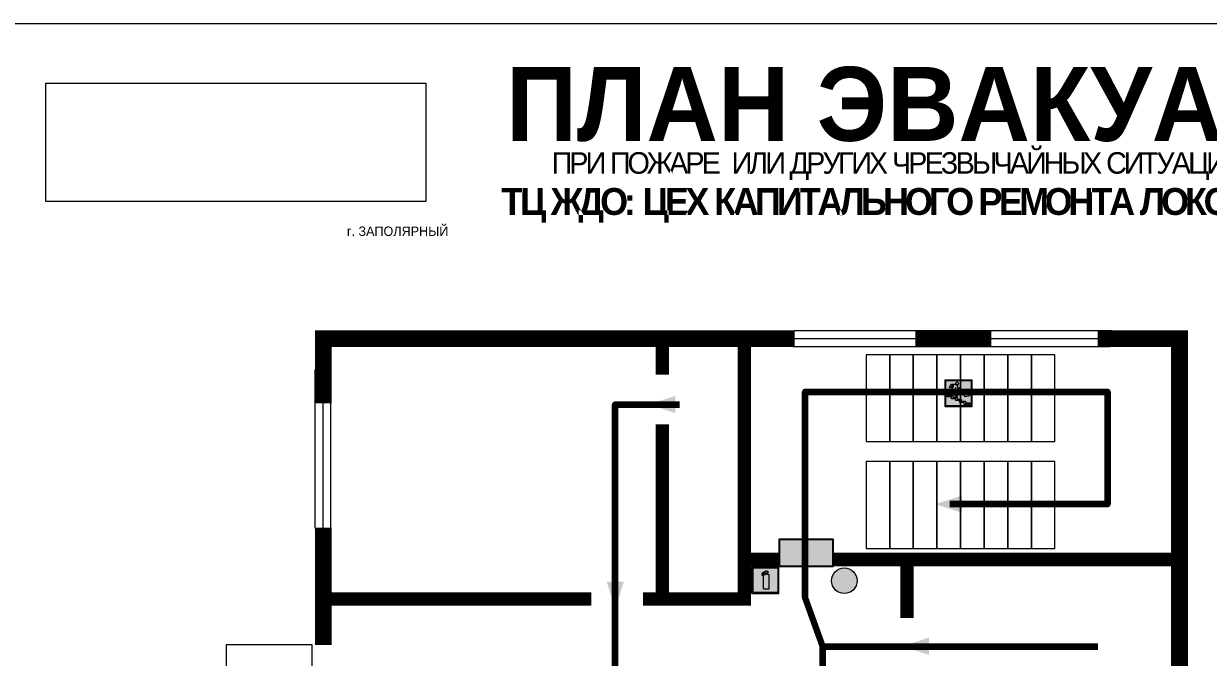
# Model space of a CAD drawing. Header units: millimetres. Extents: x 13114 to 67229, y 22859 to 38520.
# Drawn here: x 28224.5 to 28577, y 36551.6 to 36740.1 of the extents above; entities that cross this region are included whole.
import ezdxf

# ---------------------------------------------------------------- set-up
doc = ezdxf.new("R2010")
doc.units = ezdxf.units.MM
doc.layers.add('План_Штампы', color=7, linetype='Continuous')
doc.styles.add('обычный', font='arial.ttf')
picture_1 = doc.add_image_def('image1.jpg', size_in_pixel=(337, 105))

# ---------------------------------------------------------------- blocks, each defined once
blk = doc.blocks.new('вниз')
at = {"lineweight": 0, "true_color": 0xffffff}
h = blk.add_hatch(color=7, dxfattribs=at)
h.dxf.hatch_style = 1
h.paths.add_polyline_path([(40994.51, -4472.22), (40986.51, -4472.22), (40986.51, -4480.22), (40994.51, -4480.22)])
h.paths.add_polyline_path([(40994.31, -4472.42), (40994.31, -4480.01), (40986.71, -4480.01), (40986.71, -4472.42)], flags=16)
h.paths.add_polyline_path([(40988.43, -4473.53), (40989.43, -4473.53), (40990.19, -4473.96), (40990.19, -4474.6), (40991, -4474.6), (40991, -4475.06), (40989.73, -4475.06), (40989.73, -4474.46), (40989.3, -4475.18), (40990.17, -4475.7), (40990.17, -4477.11), (40989.63, -4477.11), (40989.63, -4476.01), (40988.94, -4475.59), (40988.94, -4476.46), (40988.94, -4476.46), (40987.47, -4476.46), (40987.26, -4476.46), (40987.26, -4475.92), (40988.4, -4475.92), (40988.4, -4475.2), (40989.1, -4473.99), (40988.66, -4473.99), (40988.24, -4474.7), (40987.86, -4474.47), (40988.41, -4473.56)], flags=0)
h.paths.add_polyline_path([(40990.55, -4473.29, -1), (40989.69, -4473.29, -1)], flags=0)
h.paths.add_polyline_path([(40988.85, -4476.89), (40988.85, -4477.43), (40990.1, -4477.43), (40990.1, -4477.99), (40991.34, -4477.99), (40991.34, -4478.54), (40992.59, -4478.54), (40992.59, -4479.09), (40993.83, -4479.09), (40993.83, -4479.52), (40992.17, -4479.52), (40992.17, -4478.97), (40990.91, -4478.97), (40990.91, -4478.41), (40989.68, -4478.41), (40989.68, -4477.86), (40988.43, -4477.86), (40988.43, -4477.31), (40987.6, -4477.31), (40987.18, -4477.31), (40987.18, -4476.89)], flags=0)
h.paths.add_polyline_path([(40991.61, -4475.33), (40993.12, -4476.2), (40992.9, -4475.27), (40993.48, -4475.6), (40993.83, -4476.88), (40992.56, -4477.22), (40991.97, -4476.88), (40992.9, -4476.61), (40991.38, -4475.74), (40991.58, -4475.39)], flags=0)
h.paths.add_polyline_path([(40990.19, -4473.96), (40989.43, -4473.53), (40988.43, -4473.53), (40988.41, -4473.56), (40987.86, -4474.47), (40988.24, -4474.7), (40988.66, -4473.99), (40989.1, -4473.99), (40988.4, -4475.2), (40988.4, -4475.92), (40987.26, -4475.92), (40987.26, -4476.46), (40987.47, -4476.46), (40988.94, -4476.46), (40988.94, -4476.27), (40988.94, -4475.59), (40989.63, -4476.01), (40989.63, -4477.11), (40990.17, -4477.11), (40990.17, -4475.7), (40989.3, -4475.18), (40989.73, -4474.46), (40989.73, -4475.06), (40991, -4475.06), (40991, -4474.6), (40990.19, -4474.6)], flags=0)
h.paths.add_polyline_path([(40990.55, -4473.29, 1), (40989.69, -4473.29, 1)], flags=0)
h.paths.add_polyline_path([(40991.61, -4475.33), (40991.58, -4475.39), (40991.38, -4475.74), (40992.9, -4476.61), (40991.97, -4476.88), (40992.56, -4477.22), (40993.83, -4476.88), (40993.48, -4475.6), (40992.9, -4475.27), (40993.12, -4476.2)], flags=0)
h.paths.add_polyline_path([(40990.1, -4477.43), (40988.85, -4477.43), (40988.85, -4476.89), (40987.18, -4476.89), (40987.18, -4477.31), (40987.6, -4477.31), (40988.43, -4477.31), (40988.43, -4477.86), (40989.68, -4477.86), (40989.68, -4478.41), (40990.91, -4478.41), (40990.91, -4478.97), (40992.17, -4478.97), (40992.17, -4479.52), (40993.83, -4479.52), (40993.83, -4479.09), (40992.59, -4479.09), (40992.59, -4478.54), (40991.34, -4478.54), (40991.34, -4477.99), (40990.1, -4477.99)], flags=0)
at = {"lineweight": 0}
h = blk.add_hatch(color=126, dxfattribs=at)
h.dxf.hatch_style = 1
h.paths.add_polyline_path([(40994.31, -4472.42), (40986.71, -4472.42), (40986.71, -4480.01), (40994.31, -4480.01)])
h.paths.add_polyline_path([(40988.43, -4473.53), (40989.43, -4473.53), (40990.19, -4473.96), (40990.19, -4474.6), (40991, -4474.6), (40991, -4475.06), (40989.73, -4475.06), (40989.73, -4474.46), (40989.3, -4475.18), (40990.17, -4475.7), (40990.17, -4477.11), (40989.63, -4477.11), (40989.63, -4476.01), (40988.94, -4475.59), (40988.94, -4476.46), (40988.94, -4476.46), (40987.47, -4476.46), (40987.26, -4476.46), (40987.26, -4475.92), (40988.4, -4475.92), (40988.4, -4475.2), (40989.1, -4473.99), (40988.66, -4473.99), (40988.24, -4474.7), (40987.86, -4474.47), (40988.41, -4473.56)], flags=16)
h.paths.add_polyline_path([(40990.55, -4473.29, -1), (40989.69, -4473.29, -1)], flags=16)
h.paths.add_polyline_path([(40988.85, -4476.89), (40988.85, -4477.43), (40990.1, -4477.43), (40990.1, -4477.99), (40991.34, -4477.99), (40991.34, -4478.54), (40992.59, -4478.54), (40992.59, -4479.09), (40993.83, -4479.09), (40993.83, -4479.52), (40992.17, -4479.52), (40992.17, -4478.97), (40990.91, -4478.97), (40990.91, -4478.41), (40989.68, -4478.41), (40989.68, -4477.86), (40988.43, -4477.86), (40988.43, -4477.31), (40987.6, -4477.31), (40987.18, -4477.31), (40987.18, -4476.89)], flags=16)
h.paths.add_polyline_path([(40991.61, -4475.33), (40993.12, -4476.2), (40992.9, -4475.27), (40993.48, -4475.6), (40993.83, -4476.88), (40992.56, -4477.22), (40991.97, -4476.88), (40992.9, -4476.61), (40991.38, -4475.74), (40991.58, -4475.39)], flags=16)
at = {"lineweight": 0, "true_color": 0xffffff}
h = blk.add_hatch(color=7, dxfattribs=at)
h.dxf.hatch_style = 1
h.paths.add_polyline_path([(40989.73, -4474.46), (40989.73, -4475.06), (40991, -4475.06), (40991, -4474.6), (40990.19, -4474.6), (40990.19, -4473.96), (40989.43, -4473.53), (40988.43, -4473.53), (40988.41, -4473.56), (40987.86, -4474.47), (40988.24, -4474.7), (40988.66, -4473.99), (40989.1, -4473.99), (40988.4, -4475.2), (40988.4, -4475.92), (40987.26, -4475.92), (40987.26, -4476.46), (40987.47, -4476.46), (40988.94, -4476.46), (40988.94, -4475.59), (40989.63, -4476.01), (40989.63, -4477.11), (40990.17, -4477.11), (40990.17, -4475.7), (40989.3, -4475.18)])
h.paths.add_polyline_path([(40989.69, -4473.29, 1), (40990.55, -4473.29, 1)])
h.paths.add_polyline_path([(40991.61, -4475.33), (40991.58, -4475.39), (40991.38, -4475.74), (40992.9, -4476.61), (40991.97, -4476.88), (40992.56, -4477.22), (40993.83, -4476.88), (40993.48, -4475.6), (40992.9, -4475.27), (40993.12, -4476.2)])
h.paths.add_polyline_path([(40990.1, -4477.43), (40988.85, -4477.43), (40988.85, -4476.89), (40987.18, -4476.89), (40987.18, -4477.31), (40987.6, -4477.31), (40988.43, -4477.31), (40988.43, -4477.86), (40989.68, -4477.86), (40989.68, -4478.41), (40990.91, -4478.41), (40990.91, -4478.97), (40992.17, -4478.97), (40992.17, -4479.52), (40993.83, -4479.52), (40993.83, -4479.09), (40992.59, -4479.09), (40992.59, -4478.54), (40991.34, -4478.54), (40991.34, -4477.99), (40990.1, -4477.99)])
at = {"color": 126, "lineweight": 0}
for points in [[(40986.51, -4472.22), (40994.51, -4472.22), (40994.51, -4480.22), (40986.51, -4480.22)], [(40986.71, -4472.42), (40994.31, -4472.42), (40994.31, -4480.01), (40986.71, -4480.01)]]:
    blk.add_lwpolyline(points, close=True, dxfattribs=at)
for points in [[(40987.47, -4476.46), (40987.26, -4476.46), (40987.26, -4475.92), (40988.4, -4475.92), (40988.4, -4475.2), (40989.1, -4473.99), (40988.66, -4473.99), (40988.24, -4474.7), (40987.86, -4474.47), (40988.41, -4473.56), (40988.43, -4473.53), (40989.43, -4473.53), (40990.19, -4473.96), (40990.19, -4474.6), (40991, -4474.6), (40991, -4475.06), (40989.73, -4475.06), (40989.73, -4474.46), (40989.3, -4475.18), (40990.17, -4475.7), (40990.17, -4477.11), (40989.63, -4477.11), (40989.63, -4476.01), (40988.94, -4475.59), (40988.94, -4476.46)], [(40987.47, -4476.46), (40988.94, -4476.46), (40988.94, -4476.27)], [(40991.58, -4475.39), (40991.38, -4475.74), (40992.9, -4476.61), (40991.97, -4476.88), (40992.56, -4477.22), (40993.83, -4476.88), (40993.48, -4475.6), (40992.9, -4475.27), (40993.12, -4476.2), (40991.61, -4475.33), (40991.58, -4475.39)], [(40987.6, -4477.31), (40987.18, -4477.31), (40987.18, -4476.89), (40988.85, -4476.89), (40988.85, -4477.43), (40990.1, -4477.43), (40990.1, -4477.99), (40991.34, -4477.99), (40991.34, -4478.54), (40992.59, -4478.54), (40992.59, -4479.09), (40993.83, -4479.09), (40993.83, -4479.52), (40992.17, -4479.52), (40992.17, -4478.97), (40990.91, -4478.97), (40990.91, -4478.41), (40989.68, -4478.41), (40989.68, -4477.86), (40988.43, -4477.86), (40988.43, -4477.31), (40987.6, -4477.31)]]:
    blk.add_lwpolyline(points, dxfattribs=at)
blk.add_circle((40990.12, -4473.29), 0.432, dxfattribs=at)
blk = doc.blocks.new('A$C3AD82952')
at = {"true_color": 0xf5f5ff}
h = blk.add_hatch(color=7, dxfattribs=at)
h.dxf.hatch_style = 1
h.paths.add_polyline_path([(8.21, 8.73, 0.414214), (7.89, 9.05), (7.22, 9.05), (7.22, 9.92), (7.59, 9.92, 1), (7.57, 10.36), (7.22, 10.36), (7.22, 10.6), (6.43, 10.6), (6.43, 10.36), (6.01, 10.36), (4.74, 9.59), (4.74, 8.69), (4.98, 8.73), (4.98, 9.26), (6.12, 9.91), (6.43, 9.91), (6.43, 9.05), (5.76, 9.05, 0.414214), (5.44, 8.73), (5.44, 2.2), (8.21, 2.2)], flags=0)
h.paths.add_polyline_path([(12.8, 12.8), (0, 12.8), (0, 0), (12.8, 0)])
h.paths.add_polyline_path([(0.51, 12.29), (12.29, 12.29), (12.29, 0.51), (0.51, 0.51)], flags=16)
h.paths.add_polyline_path([(4.74, 9.59), (6.01, 10.36), (6.43, 10.36), (6.43, 10.6), (7.22, 10.6), (7.22, 10.36), (7.59, 10.36, -0.94586), (7.59, 9.92), (7.22, 9.92), (7.22, 9.05), (7.89, 9.05, -0.414214), (8.21, 8.73), (8.21, 2.2), (5.44, 2.2), (5.44, 8.73, -0.414214), (5.76, 9.05), (6.43, 9.05), (6.43, 9.91), (6.12, 9.91), (4.98, 9.26), (4.98, 8.73), (4.74, 8.69)], flags=0)
h = blk.add_hatch(color=242)
h.dxf.hatch_style = 1
h.paths.add_polyline_path([(12.29, 12.29), (0.51, 12.29), (0.51, 0.51), (12.29, 0.51)])
h.paths.add_polyline_path([(4.74, 8.69), (4.74, 9.59), (6.01, 10.36), (6.43, 10.36), (6.43, 10.6), (7.22, 10.6), (7.22, 10.36), (7.59, 10.36, -0.94586), (7.59, 9.92), (7.22, 9.92), (7.22, 9.05), (7.89, 9.05, -0.414214), (8.21, 8.73), (8.21, 2.2), (5.44, 2.2), (5.44, 8.73, -0.414214), (5.76, 9.05), (6.43, 9.05), (6.43, 9.91), (6.12, 9.91), (4.98, 9.26), (4.98, 8.73)], flags=16)
h = blk.add_hatch(color=7, dxfattribs=at)
h.dxf.hatch_style = 1
h.paths.add_polyline_path([(8.21, 8.73, 0.414214), (7.89, 9.05), (7.22, 9.05), (7.22, 9.92), (7.59, 9.92, 1), (7.57, 10.36), (7.22, 10.36), (7.22, 10.6), (6.43, 10.6), (6.43, 10.36), (6.01, 10.36), (4.74, 9.59), (4.74, 8.69), (4.98, 8.73), (4.98, 9.26), (6.12, 9.91), (6.43, 9.91), (6.43, 9.05), (5.76, 9.05, 0.414214), (5.44, 8.73), (5.44, 2.2), (8.21, 2.2)])
at = {"color": 242, "lineweight": 5}
for p, q in [((0, 0), (0, 12.8)), ((0, 12.8), (12.8, 12.8)), ((12.8, 0), (12.8, 12.8)), ((6.01, 10.36), (4.74, 9.59)), ((4.74, 9.59), (4.74, 8.69)), ((4.74, 8.69), (4.98, 8.73)), ((4.98, 9.26), (6.12, 9.91)), ((4.98, 8.73), (4.98, 9.26)), ((5.44, 2.2), (5.44, 8.73)), ((5.76, 9.05), (6.43, 9.05)), ((6.01, 10.36), (6.43, 10.36)), ((6.12, 9.91), (6.43, 9.91)), ((7.22, 10.6), (6.43, 10.6)), ((6.43, 10.6), (6.43, 10.36)), ((6.43, 9.91), (6.43, 9.05)), ((7.22, 10.36), (7.22, 10.6)), ((7.59, 10.36), (7.22, 10.36)), ((7.22, 9.05), (7.22, 9.92)), ((7.59, 9.92), (7.22, 9.92)), ((7.89, 9.05), (7.22, 9.05)), ((8.21, 2.2), (8.21, 8.73)), ((0, 0), (12.8, 0)), ((5.44, 2.2), (8.21, 2.2))]:
    blk.add_line(p, q, dxfattribs=at)
blk.add_lwpolyline([(0.51, 12.29), (12.29, 12.29), (12.29, 0.51), (0.51, 0.51)], close=True, dxfattribs=at)
for centre, radius, start, end in [((5.76, 8.73), 0.32, 90, 180), ((7.58, 10.14), 0.223, 273.1875, 86.8125), ((7.89, 8.73), 0.32, 0, 90)]:
    blk.add_arc(centre, radius, start, end, dxfattribs=at)
blk = doc.blocks.new('A$C7B4425F7')
at = {"true_color": 0xffffff}
blk.add_hatch(color=7, dxfattribs=at).paths.add_polyline_path([(0, 0), (-16, 0), (-16, -8), (0, -8)])
h = blk.add_hatch(color=126)
h.paths.add_polyline_path([(-0.2, -0.2), (-15.8, -0.2), (-15.8, -7.8), (-0.2, -7.8)])
h.paths.add_polyline_path([(-11.76, -2.03), (-11.76, -3.66), (-11.17, -3.66, -0.568275), (-11.17, -6.18), (-12.58, -6.18), (-12.58, -2.03)], flags=16)
h.paths.add_polyline_path([(-13.33, -4.12, -0.495768), (-13.59, -6.18), (-15.03, -6.18), (-15.03, -2.03), (-13.59, -2.03, -0.487973)], flags=16)
h.paths.add_polyline_path([(-10.25, -2.03), (-9.48, -2.03), (-9.48, -6.18), (-10.25, -6.18)], flags=16)
h.paths.add_polyline_path([(-13.84, -3.69), (-14.24, -3.69), (-14.24, -3.03), (-13.9, -3.03, -0.692621)], flags=0)
h.paths.add_polyline_path([(-9.15, -2.03), (-8.4, -2.03), (-8.04, -3.07), (-7.68, -2.03), (-6.93, -2.03), (-7.64, -4.1), (-6.93, -6.18), (-7.68, -6.18), (-8.04, -5.14), (-8.4, -6.18), (-9.15, -6.18), (-8.44, -4.1)], flags=16)
h.paths.add_polyline_path([(-11.76, -4.46), (-11.42, -4.46, -0.692621), (-11.36, -5.12), (-11.76, -5.12)], flags=0)
h.paths.add_polyline_path([(-13.9, -5.2), (-14.24, -5.2), (-14.24, -4.55), (-13.84, -4.55, -0.708038)], flags=0)
edge = h.paths.add_edge_path(flags=16)
edge.add_ellipse((-5.51, -4.08), major_axis=(0, 2.05), ratio=0.586184, start_angle=0, end_angle=360)
edge = h.paths.add_edge_path(flags=0)
edge.add_ellipse((-5.51, -4.08), major_axis=(0, 1.14), ratio=0.454828, start_angle=0, end_angle=360)
h.paths.add_polyline_path([(-4.13, -4.96, 0.377264), (-3.48, -4.52, 0.0555), (-3.16, -2.03), (-1.66, -2.03), (-1.66, -4.96), (-0.96, -4.96), (-0.96, -7.01), (-1.75, -7.01), (-1.75, -6.18), (-3.3, -6.18), (-3.3, -7.02), (-4.13, -7.02)], flags=16)
h.paths.add_polyline_path([(-2.73, -2.91), (-2.28, -2.91), (-2.28, -4.96), (-3.05, -4.96, 0.079136)], flags=0)
at = {"color": 126}
blk.add_lwpolyline([(-16, -8), (0, -8), (0, 0), (-16, 0)], close=True, dxfattribs=at)
blk = doc.blocks.new('A$C7B8C2D5B')
at = {"lineweight": 0}
h = blk.add_hatch(color=5, dxfattribs=at)
h.dxf.hatch_style = 1
h.paths.add_polyline_path([(1.4, -3.02, 1), (-2.11, -3.02, 1)])
at = {"color": 5, "lineweight": 0}
blk.add_circle((-0.36, -3.02), 1.75, dxfattribs=at)

msp = doc.modelspace()

# ---------------------------------------------------------------- linework, layer by layer
at = {"color": 5, "lineweight": 0}
msp.add_lwpolyline([(28209.6, 36345.08), (28809.6, 36345.08), (28809.6, 36740.08), (28209.6, 36740.08)], close=True, dxfattribs=at)
at = {"lineweight": 100, "const_width": 5}
for points in [[(28313.68, 36627.15), (28313.68, 36646.38), (28453.93, 36646.38)], [(28544.11, 36646.38), (28568.42, 36646.38), (28568.42, 36390.21), (28313.68, 36390.21), (28313.68, 36418.83)], [(28489.82, 36646.38), (28512.44, 36646.38)], [(28313.68, 36555.2), (28313.68, 36590.12)]]:
    msp.add_lwpolyline(points, dxfattribs=at)
at = {"lineweight": 0, "const_width": 4}
for points in [[(28438.96, 36645.32), (28438.96, 36568.93), (28408.85, 36568.93)], [(28414.58, 36635.71), (28414.58, 36644.98)], [(28414.58, 36568.93), (28414.58, 36620.92)], [(28439.67, 36580.69), (28449.22, 36580.69)], [(28465.41, 36580.69), (28566.95, 36580.69)], [(28487.32, 36580.69), (28487.32, 36563.29)], [(28393.43, 36568.93), (28311.96, 36568.93)]]:
    msp.add_lwpolyline(points, dxfattribs=at)
at = {"lineweight": 0}
for points in [[(28453.79, 36648.78), (28548.15, 36648.78)], [(28453.93, 36646.38), (28548.29, 36646.38)], [(28453.35, 36644), (28547.71, 36644)], [(28311.29, 36590.05), (28311.29, 36637.17)], [(28313.68, 36590.12), (28313.68, 36637.24)], [(28315.97, 36589.72), (28315.97, 36636.84)]]:
    msp.add_lwpolyline(points, dxfattribs=at)
for points in [[(28475.17, 36615.79), (28482.2, 36615.79), (28482.2, 36641.6), (28475.17, 36641.6)], [(28482.2, 36615.79), (28489.22, 36615.79), (28489.22, 36641.6), (28482.2, 36641.6)], [(28489.22, 36615.79), (28496.25, 36615.79), (28496.25, 36641.6), (28489.22, 36641.6)], [(28496.25, 36615.79), (28503.27, 36615.79), (28503.27, 36641.6), (28496.25, 36641.6)], [(28503.27, 36615.79), (28510.3, 36615.79), (28510.3, 36641.6), (28503.27, 36641.6)], [(28510.3, 36615.79), (28517.32, 36615.79), (28517.32, 36641.6), (28510.3, 36641.6)], [(28517.32, 36615.79), (28524.35, 36615.79), (28524.35, 36641.6), (28517.32, 36641.6)], [(28524.35, 36615.79), (28531.37, 36615.79), (28531.37, 36641.6), (28524.35, 36641.6)], [(28475.17, 36583.98), (28482.2, 36583.98), (28482.2, 36609.79), (28475.17, 36609.79)], [(28482.2, 36583.98), (28489.22, 36583.98), (28489.22, 36609.79), (28482.2, 36609.79)], [(28489.22, 36583.98), (28496.25, 36583.98), (28496.25, 36609.79), (28489.22, 36609.79)], [(28496.25, 36583.98), (28503.27, 36583.98), (28503.27, 36609.79), (28496.25, 36609.79)], [(28503.27, 36583.98), (28510.3, 36583.98), (28510.3, 36609.79), (28503.27, 36609.79)], [(28510.3, 36583.98), (28517.32, 36583.98), (28517.32, 36609.79), (28510.3, 36609.79)], [(28517.32, 36583.98), (28524.35, 36583.98), (28524.35, 36609.79), (28517.32, 36609.79)], [(28524.35, 36583.98), (28531.37, 36583.98), (28531.37, 36609.79), (28524.35, 36609.79)], [(28284.81, 36538.89), (28310.4, 36538.89), (28310.4, 36555.29), (28284.81, 36555.29)]]:
    msp.add_lwpolyline(points, close=True, dxfattribs=at)
at = {"color": 126, "lineweight": 100, "true_color": 0x008754}
for points in [[(28462.35, 36554.85), (28457.04, 36569.34), (28457.04, 36630.54), (28546.98, 36630.54), (28546.98, 36597.11), (28500.1, 36597.11)], [(28462.35, 36545.83), (28400.56, 36545.83), (28400.56, 36626.76), (28419.65, 36626.76)], [(28462.35, 36485.51), (28462.35, 36554.85), (28544.14, 36554.85)]]:
    msp.add_lwpolyline(points, dxfattribs=at)
at = {"layer": 'План_Штампы', "color": 126, "true_color": 0x008754}
for points in [[(28418.45, 36629.38), (28418.44, 36624.25), (28410.56, 36626.79)], [(28503.74, 36599.72), (28503.73, 36594.59), (28495.85, 36597.13)], [(28397.97, 36574.07), (28403.11, 36574.06), (28400.56, 36566.18)], [(28493.89, 36557.45), (28493.88, 36552.31), (28486, 36554.86)]]:
    msp.add_solid(points, dxfattribs=at)

# ---------------------------------------------------------------- block references
at = {"color": 126, "true_color": 0x008754}
msp.add_blockref('вниз', (-12487.83, 41106.36), dxfattribs=at)
for name, p, xscale, yscale, zscale in [('A$C3AD82952', (28441.22, 36570.55), 0.625, 0.625, 0.625), ('A$C7B8C2D5B', (28469.49, 36580.94), 2.177419353276491, 2.177419353276491, 2.177419353276491)]:
    msp.add_blockref(name, p, dxfattribs=dict(xscale=xscale, yscale=yscale, zscale=zscale))
at = {"layer": 'План_Штампы'}
msp.add_blockref('A$C7B4425F7', (28465.36, 36586.68), dxfattribs=at)

# ---------------------------------------------------------------- texts
at = {"lineweight": 0, "style": 'обычный'}
for s, insert, char_height, width, attachment_point in [('{\\fProxima Nova Rg|b1|i0|c204|p2;ПЛАН ЭВАКУАЦИИ}', (28368.05, 36727.21), 22, 493.8901, 1), ('\\pi-8.4,l8.4,t8.4;{\\fProxima Nova Rg|b0|i0|c204|p2;г. ЗАПОЛЯРНЫЙ\\H1.6404x; }', (28335.79, 36678.32), 2.8, 126.6484, 5)]:
    msp.add_mtext(s, dxfattribs=dict(at, insert=insert, char_height=char_height, width=width, attachment_point=attachment_point))
at = {"color": 0, "lineweight": 0, "insert": (28519.11, 36702.03), "char_height": 8, "width": 449.2158, "attachment_point": 5, "style": 'обычный'}
msp.add_mtext('{\\fArial Black|b1|i0|c204|p34;\\H2x;\\T0.85;  \\fArial Narrow|b0|i0|c204|p34;\\H0.8x;\\W0.9;\\P\\fProxima Nova Rg|b0|i0|c204|p2;\\H0.5x;\\W1;\\C256;ПРИ ПОЖАРЕ  ИЛИ ДРУГИХ ЧРЕЗВЫЧАЙНЫХ СИТУАЦИЯХ  ИЗ ПОМЕЩЕНИЙ \\fProxima Nova Rg|b1|i0|c204|p2;\\H1.25x;\\PТЦ ЖДО: ЦЕХ КАПИТАЛЬНОГО РЕМОНТА ЛОКОМОТИВОВ   2 ЭТАЖ}', dxfattribs=at)

# ---------------------------------------------------------------- pictures from other files: only their frames are drawn
at = {"color": 7, "lineweight": 0, "true_color": 0xf5f5ff}
image = msp.add_image(picture_1, insert=(28231.08, 36687.15), size_in_units=(113.11, 35.24), dxfattribs=at)
image.dxf.flags = 7

doc.saveas('drawing.dxf')
